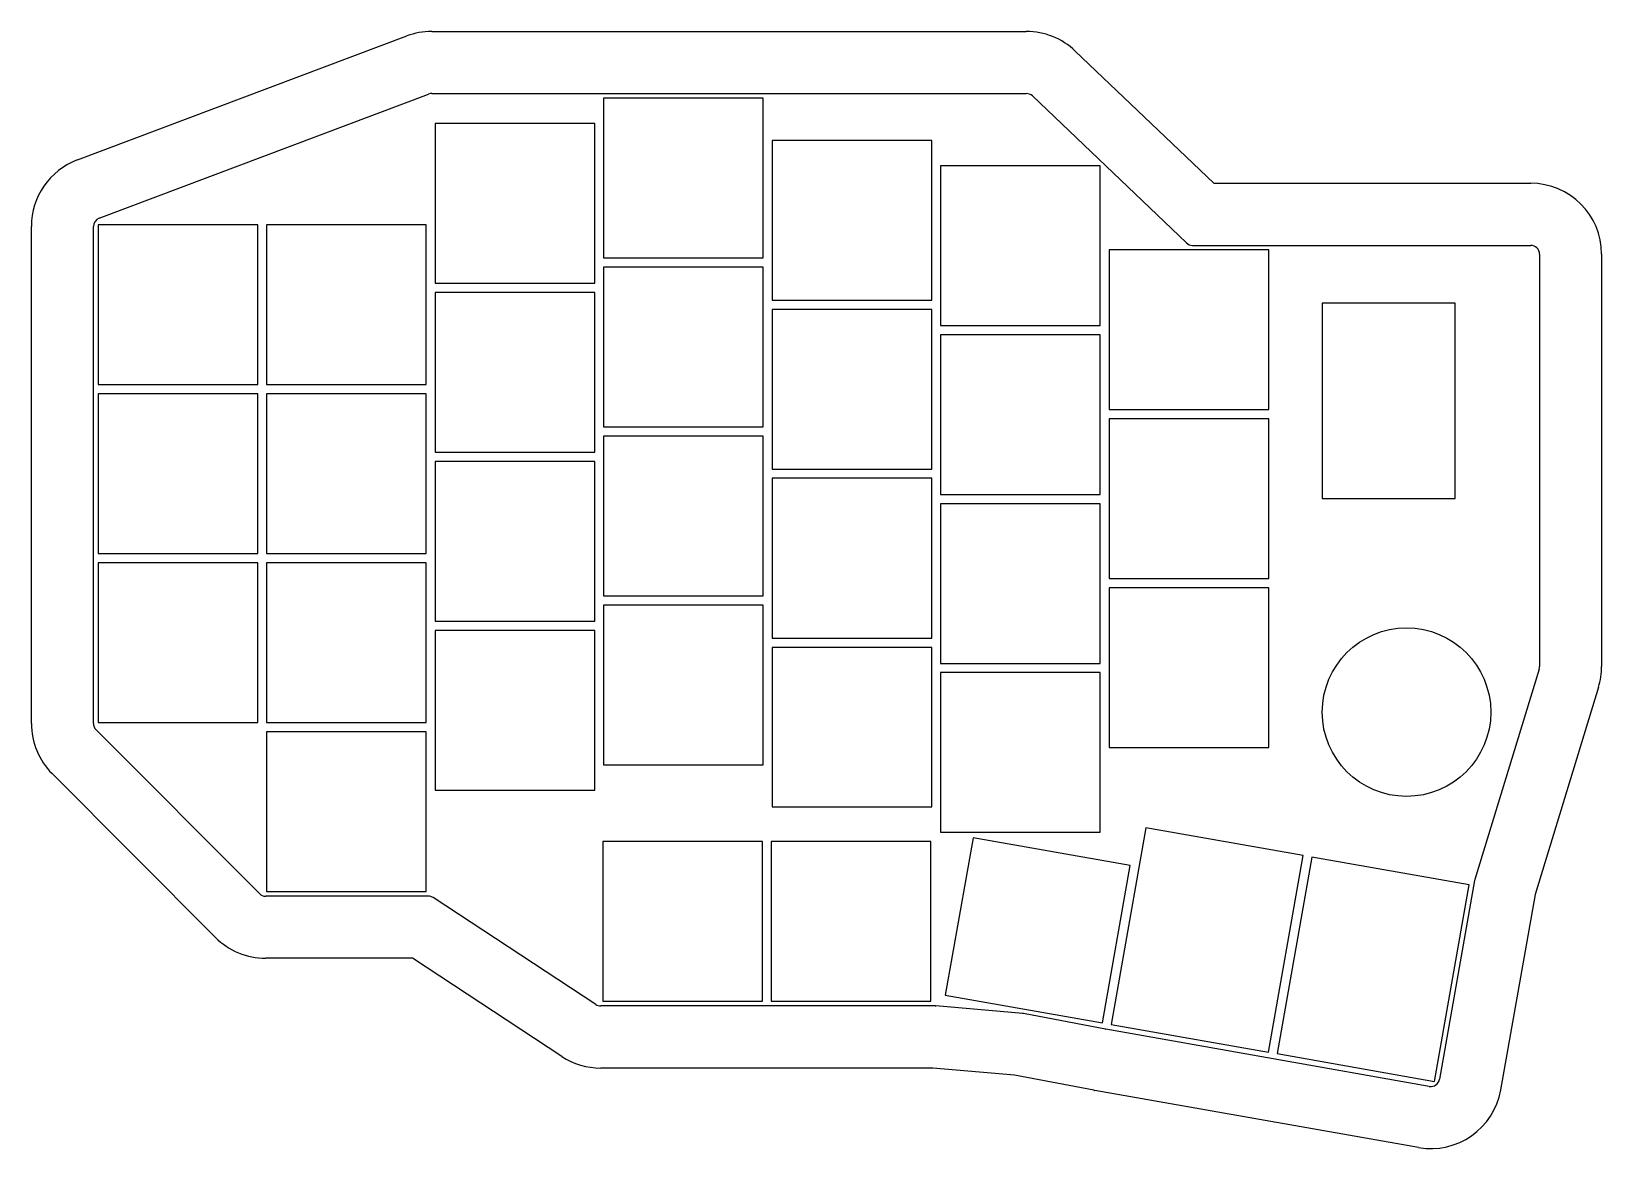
# Model space of a CAD drawing. Header units: millimetres. Extents: x -17 to 161, y -38 to 88.
import ezdxf

# ---------------------------------------------------------------- set-up
doc = ezdxf.new("R2010")
doc.units = ezdxf.units.MM

msp = doc.modelspace()

# ---------------------------------------------------------------- linework, layer by layer
for p, q in [((-11.34, 73.47), (25.79, 87.45)), ((28.61, 87.96), (95.65, 87.96)), ((101.17, 85.75), (116.8, 70.84)), ((-8.88, 66.92), (28.25, 80.9)), ((28.61, 80.96), (95.65, 80.96)), ((66, 80.44), (48, 80.44)), ((48, 80.44), (48, 62.44)), ((66, 62.44), (66, 80.44)), ((96.34, 80.69), (113.71, 64.12)), ((47, 77.58), (29, 77.58)), ((29, 77.58), (29, 59.58)), ((47, 59.58), (47, 77.58)), ((85, 75.67), (67, 75.67)), ((67, 75.67), (67, 57.67)), ((85, 57.67), (85, 75.67)), ((104, 72.82), (86, 72.82)), ((86, 72.82), (86, 54.82)), ((104, 54.82), (104, 72.82)), ((116.8, 70.84), (152.53, 70.84)), ((-16.52, 9.94), (-16.52, 65.98)), ((-9.53, 9.94), (-9.53, 65.98)), ((9, 66.15), (-9, 66.15)), ((-9, 66.15), (-9, 48.15)), ((9, 48.15), (9, 66.15)), ((28, 66.15), (10, 66.15)), ((10, 66.15), (10, 48.15)), ((28, 48.15), (28, 66.15)), ((114.4, 63.84), (152.53, 63.84)), ((48, 62.44), (66, 62.44)), ((123, 63.32), (105, 63.32)), ((105, 63.32), (105, 45.32)), ((123, 45.32), (123, 63.32)), ((153.53, 62.84), (153.53, 16.37)), ((160.53, 62.84), (160.53, 16.37)), ((66, 61.39), (48, 61.39)), ((48, 61.39), (48, 43.39)), ((66, 43.39), (66, 61.39)), ((29, 59.58), (47, 59.58)), ((47, 58.53), (29, 58.53)), ((29, 58.53), (29, 40.53)), ((47, 40.53), (47, 58.53)), ((67, 57.67), (85, 57.67)), ((144.03, 57.32), (129.03, 57.32)), ((129.03, 57.32), (129.03, 35.32)), ((144.03, 35.32), (144.03, 57.32)), ((85, 56.62), (67, 56.62)), ((67, 56.62), (67, 38.62)), ((85, 38.62), (85, 56.62)), ((86, 54.82), (104, 54.82)), ((104, 53.77), (86, 53.77)), ((86, 53.77), (86, 35.77)), ((104, 35.77), (104, 53.77)), ((-9, 48.15), (9, 48.15)), ((10, 48.15), (28, 48.15)), ((9, 47.1), (-9, 47.1)), ((-9, 47.1), (-9, 29.1)), ((9, 29.1), (9, 47.1)), ((28, 47.1), (10, 47.1)), ((10, 47.1), (10, 29.1)), ((28, 29.1), (28, 47.1)), ((105, 45.32), (123, 45.32)), ((123, 44.27), (105, 44.27)), ((105, 44.27), (105, 26.27)), ((123, 26.27), (123, 44.27)), ((48, 43.39), (66, 43.39)), ((66, 42.34), (48, 42.34)), ((48, 42.34), (48, 24.34)), ((66, 24.34), (66, 42.34)), ((29, 40.53), (47, 40.53)), ((47, 39.48), (29, 39.48)), ((29, 39.48), (29, 21.48)), ((47, 21.48), (47, 39.48)), ((67, 38.62), (85, 38.62)), ((85, 37.58), (67, 37.58)), ((67, 37.58), (67, 19.57)), ((85, 19.57), (85, 37.58)), ((86, 35.77), (104, 35.77)), ((104, 34.72), (86, 34.72)), ((86, 34.72), (86, 16.72)), ((104, 16.72), (104, 34.72)), ((129.03, 35.32), (144.03, 35.32)), ((-9, 29.1), (9, 29.1)), ((10, 29.1), (28, 29.1)), ((9, 28.05), (-9, 28.05)), ((-9, 28.05), (-9, 10.05)), ((9, 10.05), (9, 28.05)), ((28, 28.05), (10, 28.05)), ((10, 28.05), (10, 10.05)), ((28, 10.05), (28, 28.05)), ((105, 26.27), (123, 26.27)), ((123, 25.22), (105, 25.22)), ((105, 25.22), (105, 7.22)), ((123, 7.22), (123, 25.22)), ((48, 24.34), (66, 24.34)), ((66, 23.29), (48, 23.29)), ((48, 23.29), (48, 5.29)), ((66, 5.29), (66, 23.29)), ((29, 21.48), (47, 21.48)), ((47, 20.43), (29, 20.43)), ((29, 20.43), (29, 2.43)), ((47, 2.43), (47, 20.43)), ((67, 19.57), (85, 19.57)), ((85, 18.52), (67, 18.52)), ((67, 18.52), (67, 0.53)), ((85, 0.53), (85, 18.52)), ((86, 16.72), (104, 16.72)), ((153.48, 16.07), (146.23, -7.64)), ((104, 15.67), (86, 15.67)), ((86, 15.67), (86, -2.33)), ((104, -2.33), (104, 15.67)), ((160.17, 14.03), (153.03, -9.33)), ((9.18, -9.23), (-9.23, 9.23)), ((-9, 10.05), (9, 10.05)), ((10, 10.05), (28, 10.05)), ((28, 9), (10, 9)), ((10, 9), (10, -9)), ((28, -9), (28, 9)), ((105, 7.22), (123, 7.22)), ((4.23, -14.17), (-14.19, 4.29)), ((48, 5.29), (66, 5.29)), ((29, 2.43), (47, 2.43)), ((67, 0.53), (85, 0.53)), ((65.9, -3.38), (47.9, -3.38)), ((47.9, -3.38), (47.9, -21.38)), ((65.9, -21.38), (65.9, -3.38)), ((84.9, -3.38), (66.9, -3.38)), ((66.9, -3.38), (66.9, -21.38)), ((84.9, -21.38), (84.9, -3.38)), ((86, -2.33), (104, -2.33)), ((89.65, -2.96), (86.52, -20.68)), ((107.38, -6.08), (89.65, -2.96)), ((109.14, -1.82), (105.24, -23.98)), ((126.87, -4.95), (109.14, -1.82)), ((122.96, -27.11), (126.87, -4.95)), ((127.85, -5.12), (123.95, -27.28)), ((145.58, -8.25), (127.85, -5.12)), ((104.25, -23.81), (107.38, -6.08)), ((141.67, -30.41), (145.58, -8.25)), ((146.2, -7.75), (142.25, -30.16)), ((28.23, -9.53), (9.89, -9.53)), ((10, -9), (28, -9)), ((47.13, -21.74), (28.77, -9.69)), ((153.03, -9.33), (149.14, -31.38)), ((26.43, -16.52), (9.89, -16.52)), ((43.28, -27.59), (26.43, -16.52)), ((86.52, -20.68), (104.25, -23.81)), ((85.38, -21.91), (47.67, -21.91)), ((47.9, -21.38), (65.9, -21.38)), ((66.9, -21.38), (84.9, -21.38)), ((95.25, -22.76), (85.47, -21.91)), ((104.6, -24.54), (95.35, -22.77)), ((141.09, -30.97), (104.61, -24.54)), ((105.24, -23.98), (122.96, -27.11)), ((123.95, -27.28), (141.67, -30.41)), ((85.12, -28.91), (47.67, -28.91)), ((94.34, -29.71), (85.12, -28.91)), ((103.29, -31.41), (94.34, -29.71)), ((139.88, -37.86), (103.4, -31.43))]:
    msp.add_line(p, q)
msp.add_circle((138.53, 11.22), 9.5)
for centre, radius, start, end in [((28.61, 79.96), 8, 90, 110.6318), ((28.25, 80.9), 7, 110.6318, 110.6415), ((95.65, 79.96), 8, 46.3518, 90), ((28.61, 79.96), 1, 90, 110.6318), ((95.65, 79.96), 1, 46.3518, 90), ((-8.53, 65.98), 8, 110.6318, 180), ((152.53, 62.84), 8, 0, 90), ((-8.53, 65.98), 1, 110.6318, 180), ((114.4, 64.84), 1, 226.3518, 270), ((152.53, 62.84), 1, 0, 90), ((152.53, 16.37), 1, 342.9927, 0), ((152.53, 16.37), 8, 342.9927, 360), ((153.48, 16.07), 7, 342.983, 342.9927), ((-8.53, 9.94), 8, 180, 224.9247), ((-8.53, 9.94), 1, 180, 224.9247), ((147.19, -7.93), 1, 162.9927, 170), ((9.89, -8.53), 1, 224.9247, 270), ((28.23, -10.53), 1, 56.6992, 90), ((9.89, -8.53), 8, 224.9247, 270), ((47.67, -20.91), 1, 236.6992, 270), ((85.38, -22.91), 1, 85.0479, 90), ((95.16, -23.75), 1, 79.2064, 85.0479), ((104.78, -23.55), 1, 259.2064, 260), ((47.67, -20.91), 8, 236.6992, 270), ((104.78, -23.55), 8, 259.2064, 260), ((141.27, -29.99), 8, 260.024, 350), ((141.27, -29.99), 1, 260, 350), ((141.09, -30.97), 7, 260, 260.0274)]:
    msp.add_arc(centre, radius, start, end)

doc.saveas('drawing.dxf')
